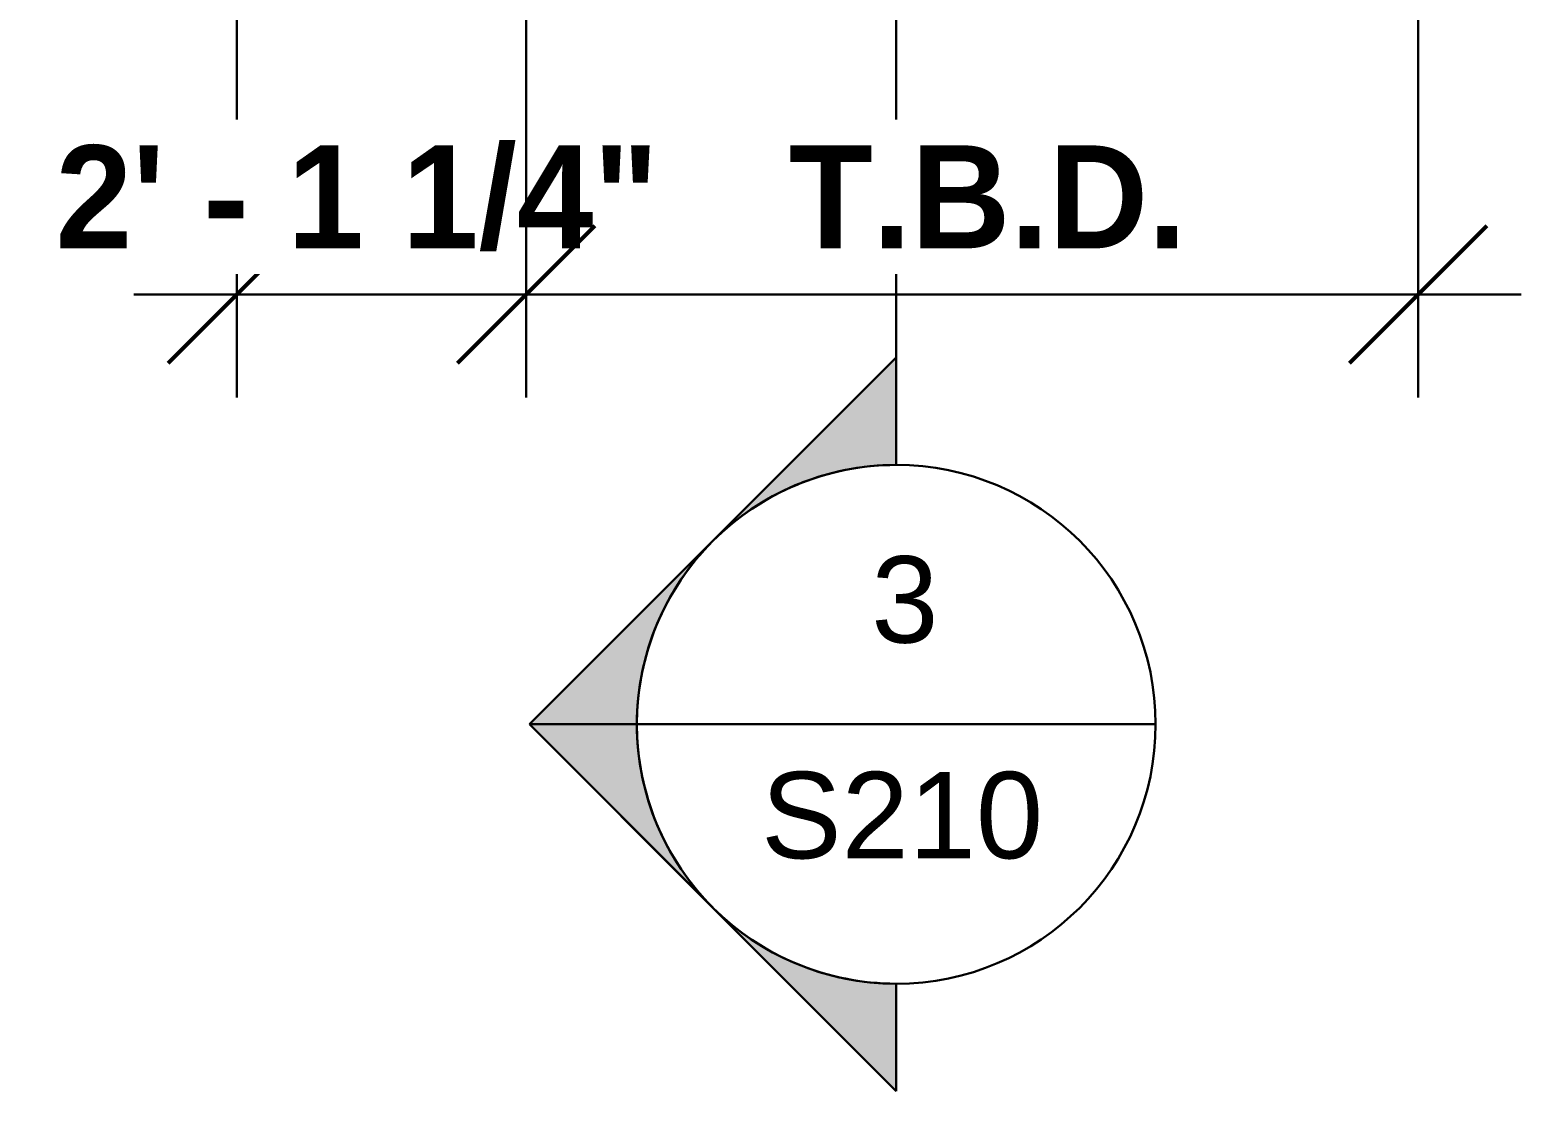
# Model space of a CAD drawing. Header units: inches. Extents: x -4126 to 2305, y -1116 to 12338.
# Drawn here: x -1286 to -1155.6, y 11422.8 to 11515.6 of the extents above; entities that cross this region are included whole.
import ezdxf

# ---------------------------------------------------------------- set-up
doc = ezdxf.new("R2010")
doc.units = ezdxf.units.IN
doc.header["$MEASUREMENT"] = 0
for name, color, linetype, lineweight in [('A-ANNO-DIMS', 211, 'Continuous', 9), ('A-ANNO-DIMS-96', 211, 'Continuous', 9), ('G-ANNO-SYMB', 111, 'Continuous', 30)]:
    doc.layers.add(name, color=color, linetype=linetype, lineweight=lineweight)
doc.styles.add('Arial_1', font='arial.ttf', dxfattribs={"height": 7.559055})
doc.styles.add('Century Gothic_B', font='GOTHICB.TTF', dxfattribs={"height": 9})
doc.dimstyles.new('OD__1_4__Tol__', dxfattribs={"dimscale": 12, "dimtxt": 9.397514, "dimasz": 1, "dimexe": 0.75, "dimexo": 0.5, "dimgap": 0.125, "dimtad": 1, "dimrnd": 0.25, "dimzin": 1, "dimdsep": 46, "dimlunit": 4, "dimtxsty": 'Century Gothic_B', "dimblk1": 'OBLIQUE', "dimblk2": 'OBLIQUE', "dimsah": 1, "dimcen": 0.09, "dimdle": 0.75, "dimazin": 0, "dimtfac": 1, "dimtdec": 4, "dimtix": 1, "dimtmove": 0, "dimatfit": 3, "dimfxl": 1, "dimtvp": 1, "dimtfill": 1, "dimfrac": 2, "dimtolj": 1, "dimtzin": 0, "dimlwd": 30, "dimlwe": 30, "dimarcsym": 2})

# ---------------------------------------------------------------- blocks, each defined once
blk = doc.blocks.new('Section - Extremo inicial de sección - Rellenado-1561-FRAMING PLAN - 2ND FLOOR AT RAMP')
at = {"layer": 'G-ANNO-SYMB', "lineweight": 9}
h = blk.add_hatch(color=256, dxfattribs=at)
edge = h.paths.add_edge_path(flags=0)
edge.add_line((-0.2362, 0.3341), (-0.2362, 0.2362))
edge.add_arc((-0.2362, 0), 0.2362, 90, 135)
edge.add_line((-0.4033, 0.167), (-0.2362, 0.3341))
h = blk.add_hatch(color=256, dxfattribs=at)
edge = h.paths.add_edge_path(flags=0)
edge.add_line((-0.2362, 0.3341), (-0.0692, 0.167))
edge.add_arc((-0.2362, 0), 0.2362, 45, 90)
edge.add_line((-0.2362, 0.2362), (-0.2362, 0.3341))
h = blk.add_hatch(color=256, dxfattribs=at)
edge = h.paths.add_edge_path(flags=0)
edge.add_line((-0.5703, 0), (-0.4033, 0.167))
edge.add_arc((-0.2362, 0), 0.2362, 135, 180)
edge.add_line((-0.4724, 0), (-0.5703, 0))
h = blk.add_hatch(color=256, dxfattribs=at)
edge = h.paths.add_edge_path(flags=0)
edge.add_line((0.0978, 0), (0, 0))
edge.add_arc((-0.2362, 0), 0.2362, 360, 405)
edge.add_line((-0.0692, 0.167), (0.0978, 0))
at = {"layer": 'G-ANNO-SYMB'}
for p, q in [((-0.2362, 0.3341), (-0.5703, 0)), ((-0.2362, 0.3341), (-0.4033, 0.167)), ((-0.2362, 0.3341), (0.0978, 0)), ((-0.2362, 0.2362), (-0.2362, 0.3341)), ((-0.2362, 0.3341), (-0.2362, 0.2362)), ((-0.0692, 0.167), (-0.2362, 0.3341)), ((-0.4033, 0.167), (-0.5703, 0)), ((0.0978, 0), (-0.0692, 0.167)), ((-0.5703, 0), (-0.4724, 0)), ((0, 0), (0.0978, 0)), ((-0.4724, 0), (-0.5703, 0)), ((0, 0), (0.0978, 0))]:
    blk.add_line(p, q, dxfattribs=at)
for start, end in [(360, 180), (90, 135), (45, 90), (135, 180), (360, 45), (180, 360)]:
    blk.add_arc((-0.2362, 0), 0.2362, start, end, dxfattribs=at)
blk = doc.blocks.new('DIMBLOCK9-FRAMING PLAN - 2ND FLOOR AT RAMP')
at = {"layer": 'A-ANNO-DIMS-96', "lineweight": 30}
for p, q in [((-1267.89, 11537.62), (-1267.89, 11483.48)), ((-1267.89, 11492.48), (-1267.89, 11537.62)), ((-1242.6, 11492.48), (-1242.6, 11517.19)), ((-1242.6, 11494.97), (-1242.6, 11483.48)), ((-1276.89, 11492.48), (-1242.6, 11492.48))]:
    blk.add_line(p, q, dxfattribs=at)
at = {"layer": 'A-ANNO-DIMS-96', "lineweight": 50}
for p, q in [((-1267.89, 11492.48), (-1261.89, 11498.48)), ((-1242.6, 11492.48), (-1236.6, 11498.48)), ((-1267.89, 11492.48), (-1273.89, 11486.48)), ((-1242.6, 11492.48), (-1248.6, 11486.48))]:
    blk.add_line(p, q, dxfattribs=at)
at = {"layer": 'A-ANNO-DIMS-96', "color": 0, "lineweight": 30, "insert": (-1283.73, 11505.52), "char_height": 9, "width": 68.3781, "attachment_point": 1, "line_spacing_factor": 0.984502, "style": 'Century Gothic_B', "bg_fill": 3, "box_fill_scale": 1.25, "bg_fill_color": 256, "bg_fill_true_color": 13158600, "bg_fill_transparency": 0}
blk.add_mtext('2\' - 1 1/4"', dxfattribs=at)
blk = doc.blocks.new('_Oblique')
at = {"color": 0, "linetype": 'ByBlock', "lineweight": -2}
blk.add_line((-0.5, -0.5), (0.5, 0.5), dxfattribs=at)
blk = doc.blocks.new('DIMBLOCK10-FRAMING PLAN - 2ND FLOOR AT RAMP')
at = {"layer": 'A-ANNO-DIMS-96', "lineweight": 30}
for p, q in [((-1164.6, 11537.62), (-1164.6, 11483.48)), ((-1164.6, 11492.48), (-1164.6, 11537.62)), ((-1242.6, 11492.48), (-1242.6, 11517.19)), ((-1242.6, 11494.97), (-1242.6, 11483.48)), ((-1242.6, 11492.48), (-1155.6, 11492.48))]:
    blk.add_line(p, q, dxfattribs=at)
at = {"layer": 'A-ANNO-DIMS-96', "lineweight": 50}
for p, q in [((-1242.6, 11492.48), (-1236.6, 11498.48)), ((-1164.6, 11492.48), (-1158.6, 11498.48)), ((-1242.6, 11492.48), (-1248.6, 11486.48)), ((-1164.6, 11492.48), (-1170.6, 11486.48))]:
    blk.add_line(p, q, dxfattribs=at)
at = {"layer": 'A-ANNO-DIMS-96', "color": 0, "lineweight": 30, "insert": (-1219.64, 11505.52), "char_height": 9, "width": 38.4851, "attachment_point": 1, "line_spacing_factor": 0.984502, "style": 'Century Gothic_B', "bg_fill": 3, "box_fill_scale": 1.25, "bg_fill_color": 256, "bg_fill_true_color": 13158600, "bg_fill_transparency": 0}
blk.add_mtext('T.B.D.', dxfattribs=at)

msp = doc.modelspace()

# ---------------------------------------------------------------- linework, layer by layer
at = {"layer": 'G-ANNO-SYMB'}
for p, q in [((-1210.233, 11477.581), (-1210.233, 11862.972)), ((-1232.91, 11454.904), (-1187.556, 11454.904))]:
    msp.add_line(p, q, dxfattribs=at)

# ---------------------------------------------------------------- block references
at = {"layer": 'G-ANNO-SYMB', "xscale": 95.99999999999994, "yscale": 95.99999999999994, "zscale": 95.99999999999994, "rotation": 90}
msp.add_blockref('Section - Extremo inicial de sección - Rellenado-1561-FRAMING PLAN - 2ND FLOOR AT RAMP', (-1210.233, 11477.581), dxfattribs=at)

# ---------------------------------------------------------------- texts
at = {"layer": 'G-ANNO-SYMB', "lineweight": 9, "attachment_point": 1, "style": 'Arial_1'}
for s, insert, char_height, width in [('3', (-1212.416, 11469.604), 7.559, 7.272), ('S210', (-1222.054, 11450.748), 7.5591, 30.603)]:
    msp.add_mtext(s, dxfattribs=dict(at, insert=insert, char_height=char_height, width=width))

# ---------------------------------------------------------------- next in the draw order: dimensions: what is measured, and where the dimension line sits
at = {"layer": 'A-ANNO-DIMS', "lineweight": 30}
dim = msp.add_linear_dim(base=(-1242.60016089, 11492.482404553), p1=(-1267.88516089, 11543.62439611), p2=(-1242.60016089, 11500.967685928), dimstyle='OD__1_4__Tol__', override={"dimpost": '<>', "dimfxl": 49.58756}, dxfattribs=at)
dim.commit()
dim.dimension.update_dxf_attribs({"geometry": 'DIMBLOCK9-FRAMING PLAN - 2ND FLOOR AT RAMP', "text_midpoint": (-1255.24266089, 11499.412384199)})

# ---------------------------------------------------------------- next in the draw order: dimensions: what is measured, and where the dimension line sits
dim = msp.add_linear_dim(base=(-1164.6, 11492.482), p1=(-1242.6, 11500.968), p2=(-1164.6, 11543.624), text='T.B.D.', dimstyle='OD__1_4__Tol__', override={"dimpost": '<>', "dimfxl": 88.902165}, dxfattribs=at)
dim.commit()
dim.dimension.update_dxf_attribs({"geometry": 'DIMBLOCK10-FRAMING PLAN - 2ND FLOOR AT RAMP', "text_midpoint": (-1203.6, 11498.568)})

doc.saveas('drawing.dxf')
